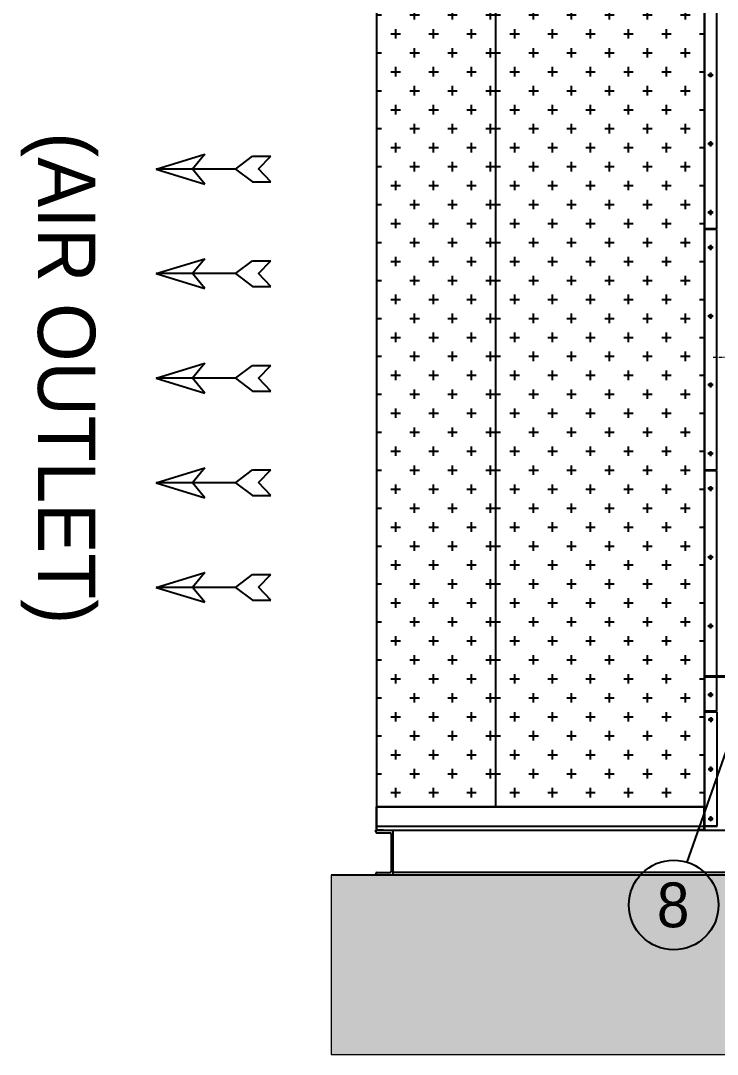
# Model space of a CAD drawing. Header units: millimetres. Extents: x 2280 to 31687, y 1787 to 22582.
# Drawn here: x 10831 to 13163, y 7770 to 11230 of the extents above; entities that cross this region are included whole.
import ezdxf
from ezdxf.enums import TextEntityAlignment as Align

# ---------------------------------------------------------------- set-up
doc = ezdxf.new("R2010")
doc.units = ezdxf.units.MM
doc.linetypes.add('CENTER', pattern=[2, 1.25, -0.25, 0.25, -0.25])
doc.linetypes.add('DASHDOT', pattern=[18.5, 12, -3, 0.5, -3])
for name, color, linetype in [('center', 1, 'CENTER'), ('냉각탑_dim', 1, 'Continuous'), ('냉각탑_text', 3, 'Continuous'), ('냉각탑_찬넬방진', 1, 'Continuous')]:
    doc.layers.add(name, color=color, linetype=linetype)
doc.styles.add('돋움', font='Dotum.ttf')

# ---------------------------------------------------------------- blocks, each defined once
blk = doc.blocks.new('화살표 IN OUT')
at = {"layer": '냉각탑_dim'}
for p, q in [((-322.7, 43), (-383.9, 43)), ((-343.1, 0.5), (-383.9, 43)), ((-266.4, 0), (-322.7, 43)), ((-163.5, 50), (-121.5, 0)), ((0, 0), (-163.5, 50)), ((-383.9, -43), (-343.1, 0.5)), ((-266.4, 0), (-322.7, -43)), ((-266.4, 0), (0, 0)), ((-163.5, -50), (-121.5, 0)), ((0, 0), (-163.5, -50)), ((-322.7, -43), (-383.9, -43))]:
    blk.add_line(p, q, dxfattribs=at)
blk = doc.blocks.new('A$C55E021B5')
at = {"color": 7, "linetype": 'DASHDOT', "lineweight": 13}
blk.add_line((1440.5, 1070.5), (654.5, 1070.5), dxfattribs=at)
blk = doc.blocks.new('A$C3FF200C2')
for p, q in [((40, 805), (0, 805)), ((0, 805), (0, 0)), ((40, 805), (40, 0)), ((40, 0), (0, 0))]:
    blk.add_line(p, q)
blk = doc.blocks.new('1')
h = blk.add_hatch()
h.set_pattern_fill('CROSS', color=5, scale=10)
h.set_pattern_definition([(0, (-671190.03, 22615.637), (63.5, 63.5), [31.75, -95.25]), (90, (-671174.16, 22599.76), (-63.5, 63.5), [31.75, -95.25])])
h.paths.add_polyline_path([(12021.3, 11677.8), (12021.3, 8599.8), (12419.7, 8599.8), (12419.7, 11677.8)])
h = blk.add_hatch()
h.set_pattern_fill('CROSS', color=5, scale=10)
h.set_pattern_definition([(0, (-670791.63, 22615.637), (63.5, 63.5), [31.75, -95.25]), (90, (-670775.76, 22599.76), (-63.5, 63.5), [31.75, -95.25])])
h.paths.add_polyline_path([(12419.7, 11677.8), (12419.7, 8599.8), (13119.7, 8599.8), (13119.7, 11677.8)])
for p, q in [((13119.7, 11719.8), (13119.7, 8519.8)), ((13119.7, 11719.8), (13119.7, 8519.8)), ((12021.3, 11677.8), (12021.3, 8519.8)), ((12419.7, 11679.4), (12419.7, 8598.2)), ((13119.7, 9035.4), (13119.7, 11341.4)), ((14219.7, 9035.4), (13119.7, 9035.4)), ((13119.7, 9033.4), (15459.7, 9033.4)), ((13119.7, 8533.4), (13119.7, 9033.4)), ((13161.7, 8915.4), (13119.7, 8915.4)), ((13161.7, 8533.4), (13161.7, 8915.4)), ((13119.7, 8633.4), (13119.7, 8533.4)), ((12021.3, 8599.8), (13119.7, 8599.8)), ((12021.3, 8598.2), (13118.1, 8598.2)), ((12021.3, 8521.4), (12021.3, 8598.2)), ((13118.1, 8521.4), (13118.1, 8598.2)), ((13118.1, 8521.4), (13118.1, 8598.2)), ((12020.5, 8533.4), (13118.9, 8533.4)), ((12021.3, 8533.4), (13118.1, 8533.4)), ((12044.7, 8521.4), (12044.7, 8519.8)), ((12044.7, 8521.4), (12044.7, 8519.8)), ((12044.7, 8519.8), (13094.7, 8519.8)), ((12065.5, 8533.4), (13115.5, 8533.4)), ((13094.7, 8521.4), (13094.7, 8519.8)), ((13094.7, 8521.4), (13094.7, 8519.8)), ((13119.7, 8533.4), (13161.7, 8533.4)), ((13161.7, 8533.4), (13119.7, 8533.4))]:
    blk.add_line(p, q)
at = {"ltscale": 500}
for p, q in [((12019.7, 8519.8), (12044.7, 8519.8)), ((12019.7, 8519.8), (12044.7, 8519.8)), ((12021.3, 8521.4), (12044.7, 8521.4)), ((12021.3, 8521.4), (12044.7, 8521.4)), ((13118.1, 8521.4), (13094.7, 8521.4)), ((13118.1, 8521.4), (13094.7, 8521.4)), ((13119.7, 8519.8), (13094.7, 8519.8)), ((13119.7, 8519.8), (13094.7, 8519.8))]:
    blk.add_line(p, q, dxfattribs=at)
for centre, radius in [((13139.7, 11047.4), 4.5), ((13139.7, 11047.4), 3), ((13139.7, 10817.4), 4.5), ((13139.7, 10817.4), 3), ((13139.7, 10587.4), 4.5), ((13139.7, 10587.4), 3), ((13139.7, 10470.4), 4.5), ((13139.7, 10470.4), 3), ((13139.7, 10240.4), 4.5), ((13139.7, 10240.4), 3), ((13139.7, 10010.4), 4.5), ((13139.7, 10010.4), 3), ((13139.7, 9780.4), 4.5), ((13139.7, 9780.4), 3), ((13139.7, 9663.4), 4.5), ((13139.7, 9663.4), 3), ((13139.7, 9433.4), 4.5), ((13139.7, 9433.4), 3), ((13139.7, 9203.4), 4.5), ((13139.7, 9203.4), 3), ((13139.7, 8973.4), 4.5), ((13139.7, 8973.4), 3), ((13140.7, 8890.4), 4.5), ((13140.7, 8724.4), 4.5), ((13140.7, 8558.4), 4.5)]:
    blk.add_circle(centre, radius)
at = {"layer": 'center'}
for p, q in [((13148.2, 11047.4), (13131.2, 11047.4)), ((13139.7, 11055.9), (13139.7, 11038.9)), ((13148.2, 10817.4), (13131.2, 10817.4)), ((13139.7, 10825.9), (13139.7, 10808.9)), ((13148.2, 10587.4), (13131.2, 10587.4)), ((13139.7, 10595.9), (13139.7, 10578.9)), ((13148.2, 10470.4), (13131.2, 10470.4)), ((13139.7, 10478.9), (13139.7, 10461.9)), ((13139.7, 10248.9), (13139.7, 10231.9)), ((13148.2, 10240.4), (13131.2, 10240.4)), ((13148.2, 10010.4), (13131.2, 10010.4)), ((13139.7, 10018.9), (13139.7, 10001.9)), ((13148.2, 9780.4), (13131.2, 9780.4)), ((13139.7, 9788.9), (13139.7, 9771.9)), ((13148.2, 9663.4), (13131.2, 9663.4)), ((13139.7, 9671.9), (13139.7, 9654.9)), ((13148.2, 9433.4), (13131.2, 9433.4)), ((13139.7, 9441.9), (13139.7, 9424.9)), ((13148.2, 9203.4), (13131.2, 9203.4)), ((13139.7, 9211.9), (13139.7, 9194.9)), ((13148.2, 8973.4), (13131.2, 8973.4)), ((13139.7, 8981.9), (13139.7, 8964.9)), ((13140.7, 8898.9), (13140.7, 8881.9)), ((13132.2, 8890.4), (13149.2, 8890.4)), ((13132.2, 8724.4), (13149.2, 8724.4)), ((13140.7, 8715.9), (13140.7, 8732.9)), ((13132.2, 8558.4), (13149.2, 8558.4)), ((13140.7, 8549.9), (13140.7, 8566.9))]:
    blk.add_line(p, q, dxfattribs=at)
at = {"layer": '냉각탑_dim', "linetype": 'ByBlock', "lineweight": -2}
blk.add_lwpolyline([(13382.7, 9328.3), (13060.8, 8413.2)], dxfattribs=at)
at = {"layer": '냉각탑_찬넬방진', "ltscale": 150}
for p, q in [((12019.7, 8514.8), (12019.7, 8519.8)), ((12019.7, 8519.8), (15519.7, 8519.8)), ((12019.7, 8519.8), (12076.1, 8519.8)), ((12023.1, 8511.4), (12067.1, 8511.4)), ((12076.1, 8519.8), (12076.1, 8369.8)), ((12070.5, 8508), (12070.5, 8381.6)), ((12019.7, 8374.8), (12019.7, 8369.8)), ((12023.1, 8378.2), (12067.1, 8378.2))]:
    blk.add_line(p, q, dxfattribs=at)
at = {"layer": '냉각탑_찬넬방진', "ltscale": 30}
for p, q in [((18716.3, 8378.2), (12076.1, 8378.3)), ((18719.7, 8369.8), (11869.7, 8369.8))]:
    blk.add_line(p, q, dxfattribs=at)
at = {"layer": '냉각탑_찬넬방진', "ltscale": 150}
for centre, start, end in [((12023.1, 8514.8), 180, 270), ((12067.1, 8508), 0, 90), ((12023.1, 8374.8), 90, 180), ((12067.1, 8381.6), 270, 0)]:
    blk.add_arc(centre, 3.39, start, end, dxfattribs=at)
for p in [(13119.7, 10532.4), (13119.7, 9725.4), (13119.7, 8918.4)]:
    blk.add_blockref('A$C3FF200C2', p)
at = {"xscale": -1}
blk.add_blockref('A$C55E021B5', (14589.7, 9032.9), dxfattribs=at)

msp = doc.modelspace()

# ---------------------------------------------------------------- hatches: boundary and pattern name
h = msp.add_hatch()
h.set_pattern_fill('AR-CONC', color=4)
h.set_pattern_definition([(50, (-317085.32, -193913.65), (182.18467, -15.939086), [19.05, -209.55]), (355, (-317085.32, -193913.65), (-35.24342, 191.056845), [15.24, -167.64058]), (100.451445, (-317070.14, -193914.98), (146.94125, 175.11775), [16.19001, -178.090245]), (46.1842, (-317085.32, -193862.85), (271.07904, -42.04233), [28.575, -314.325]), (96.63556, (-317062.73, -193866.36), (237.40413, 247.42612), [24.28502, -267.1356]), (351.18415, (-317085.32, -193862.85), (237.40413, 247.42612), [22.85997, -251.45973]), (21, (-317059.92, -193875.55), (151.61439, -102.2652), [19.05, -209.55]), (326, (-317059.92, -193875.55), (61.80203, 184.18797), [15.24, -167.64]), (71.451445, (-317047.28, -193884.07), (213.41642, 81.92277), [16.19001, -178.08994]), (37.5, (-317085.32, -193913.65), (3.088603, 84.555039), [0, -165.608, 0, -170.18, 0, -168.275]), (7.5, (-317085.32, -193913.65), (66.819663, 100.180575), [0, -97.028, 0, -161.798, 0, -64.135]), (327.5, (-317141.96, -193913.65), (135.590595, -5.728744), [0, -63.5, 0, -198.12, 0, -262.89]), (317.5, (-317167.36, -193913.65), (148.12918, 25.42649), [0, -82.55, 0, -131.572, 0, -186.69])])
edge = h.paths.add_edge_path()
edge.add_line((11869.7, 7769.8), (18869.6, 7769.8))
edge.add_line((18869.6, 7769.8), (18869.8, 8369.8))
edge.add_line((18869.8, 8369.8), (11869.8, 8369.8))
edge.add_line((11869.8, 8369.8), (11869.6, 7769.8))

# ---------------------------------------------------------------- linework, layer by layer
at = {"lineweight": 5}
msp.add_line((11869.7, 8369.8), (11869.7, 7769.8), dxfattribs=at)
at = {"lineweight": 5, "elevation": 0}
for points in [[(18869.7, 8369.8), (11869.7, 8369.8)], [(11869.7, 7769.8), (18869.7, 7769.8)]]:
    msp.add_lwpolyline(points, dxfattribs=at)
at = {"layer": '냉각탑_dim', "linetype": 'ByBlock', "lineweight": -2}
msp.add_circle((13016.7, 8269.8), 150, dxfattribs=at)

# ---------------------------------------------------------------- block references
msp.add_blockref('1', (0, 0))
at = {"layer": '냉각탑_dim', "xscale": -1}
for p in [(11283.8, 10732.9), (11283.8, 10382.9), (11283.8, 10032.9), (11283.8, 9682.9), (11283.8, 9332.9)]:
    msp.add_blockref('화살표 IN OUT', p, dxfattribs=at)

# ---------------------------------------------------------------- texts
at = {"layer": '냉각탑_text', "style": '돋움'}
msp.add_text('(AIR OUTLET)', height=192, rotation=270, dxfattribs=at).set_placement((10984.4, 10032.9), align=Align.MIDDLE_CENTER)
msp.add_text('8', height=150, dxfattribs=at).set_placement((13014.8, 8270), align=Align.MIDDLE_CENTER)

doc.saveas('drawing.dxf')
